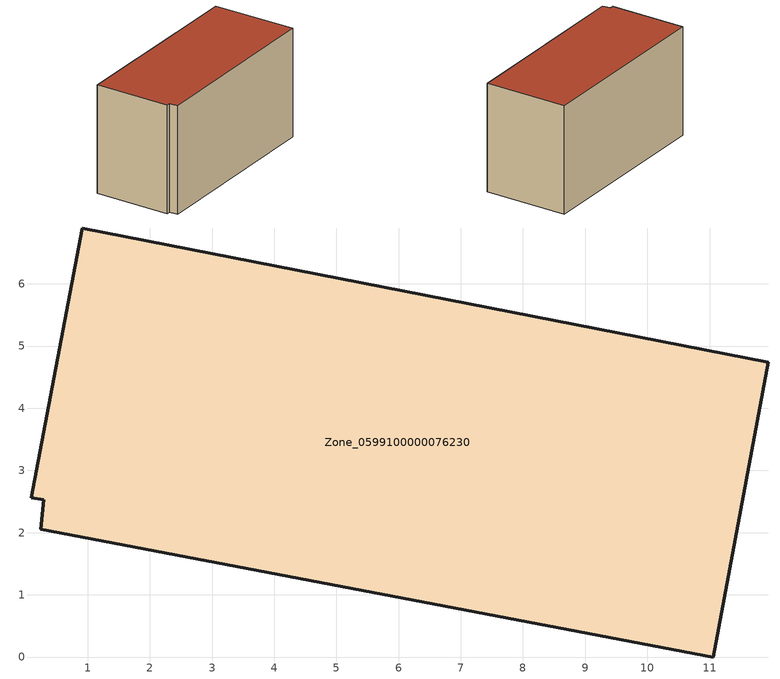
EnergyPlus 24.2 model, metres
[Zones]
Zone_0599100000076230
 floor ground (C_G): 0.29,2.53 0.09,2.56 0.91,6.9 11.95,4.74 11.06,0 0.25,2.05 z0
 wall outside (C_F): 11.95,4.74 0.91,6.9 0.09,2.56 0.29,2.53 0.25,2.05 11.06,0 11.95,4.74 z0:6.35
 roof outside (C_R): 0.09,2.56 0.29,2.53 0.25,2.05 11.06,0 11.95,4.74 0.91,6.9 z6.35
[BUILDING]
Pand.0599100000076230: North Axis=0; Terrain=City; Loads Convergence Tolerance Value=0.04; Temperature Convergence Tolerance Value=0.4; Solar Distribution=FullExterior; Maximum Number of Warmup Days=25; Minimum Number of Warmup Days=1
[Site:Location]
Rotterdam.The.Hague.AP_ZH_NLD Design_Conditions: Latitude=51.96; Longitude=4.45; Time Zone=1; Elevation=-4.5
[SITE:GROUNDTEMPERATURE:BUILDINGSURFACE]
18, 18, 18, 18, 18, 18, 18, 18, 18, 18, 18, 18
[MATERIAL] Thermal Absorptance=0.9; Solar Absorptance=0.7; Visible Absorptance=0.7
Name | Roughness | Thickness | Conductivity | Density | Specific Heat
G.TI.1946 | MediumSmooth | 0.15 | 1 | 540 | 1210
F.TI.1946 | Rough | 0.3 | 0.857143 | 1920 | 840
R.TI.1946 | MediumRough | 0.2 | 0.1 | 1500 | 1000
[CONSTRUCTION]
C_G: G.TI.1946
C_F: F.TI.1946
C_R: R.TI.1946
[ZONE]
Zone_0599100000076230: Type=1; Multiplier=1; Ceiling Height=Autocalculate; Volume=Autocalculate; Floor Area=autocalculate; Part of Total Floor Area=Yes
[ZONEINFILTRATION:DESIGNFLOWRATE]
Infil_Zone_0599100000076230: Zone or ZoneList or Space or SpaceList=Zone_0599100000076230; Schedule=AlwaysOn; Design Flow Rate Calculation Method=Flow/Area; Flow Rate per Floor Area=0.003; Constant Term Coefficient=1; Temperature Term Coefficient=0; Velocity Term Coefficient=0; Velocity Squared Term Coefficient=0
[HVACTEMPLATE:ZONE:IDEALLOADSAIRSYSTEM]
Zone_0599100000076230: Maximum Heating Supply Air Temperature=50; Minimum Cooling Supply Air Temperature=13; Maximum Heating Supply Air Humidity Ratio=0.0156; Minimum Cooling Supply Air Humidity Ratio=0.0077; Heating Limit=NoLimit; Cooling Limit=NoLimit; Dehumidification Control Type=ConstantSensibleHeatRatio; Cooling Sensible Heat Ratio=0.7; Dehumidification Setpoint=60; Humidification Control Type=None; Humidification Setpoint=30; Outdoor Air Method=None; Outdoor Air Flow Rate per Person=0.00944; Outdoor Air Flow Rate per Zone Floor Area=0; Outdoor Air Flow Rate per Zone=0; Demand Controlled Ventilation Type=None; Outdoor Air Economizer Type=NoEconomizer; Heat Recovery Type=None; Sensible Heat Recovery Effectiveness=0.7; Latent Heat Recovery Effectiveness=0.65
[ZONECONTROL:THERMOSTAT]
ThermostatControl_Zone_0599100000076230: Zone or ZoneList=Zone_0599100000076230; Control Type Schedule=DualSetpointControlType; Control 1=Thermostat_Zone_0599100000076230; Temperature Difference Between Cutout And Setpoint=0
[THERMOSTATSETPOINT:DUALSETPOINT]
Thermostat_Zone_0599100000076230: Heating Setpoint Temperature Schedule=HeatingSetpoint_Zone_0599100000076230; Cooling Setpoint Temperature Schedule=CoolingSetpoint_Zone_0599100000076230
[SCHEDULE:COMPACT]
HeatingSetpoint_Zone_0599100000076230: Through: 12/31, For: AllDays, Until: 24:00, 21
CoolingSetpoint_Zone_0599100000076230: Through: 12/31, For: AllDays, Until: 24:00, 24
DualSetpointControlType: Through: 12/31, For: AllDays, Until: 24:00, 4
AlwaysOn: Through: 12/31, For: AllDays, Until: 24:00, 1
